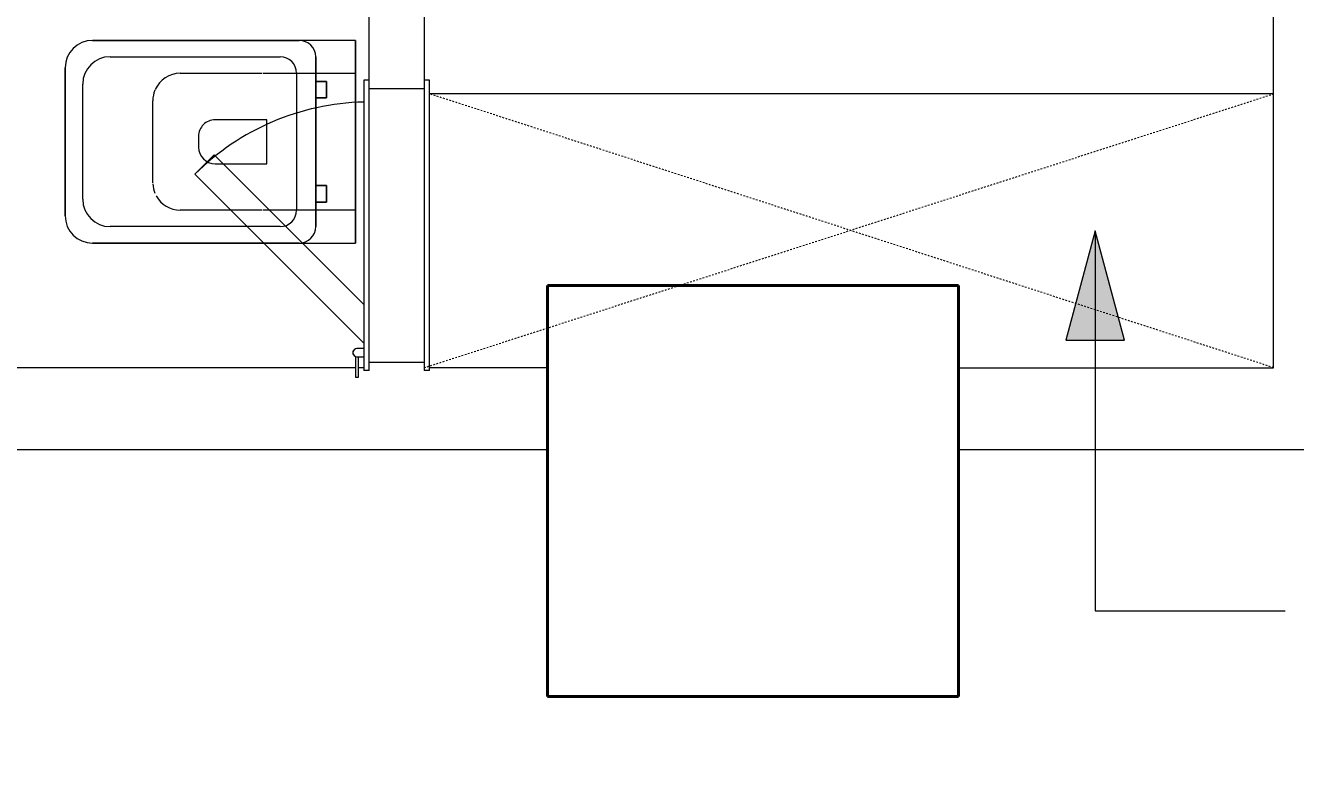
# Model space of a CAD drawing. Header units: millimetres. Extents: x 10569 to 232243, y -25347 to 80743.
# Drawn here: x 39012 to 41329, y 39472 to 40832 of the extents above; entities that cross this region are included whole.
import ezdxf

# ---------------------------------------------------------------- set-up
doc = ezdxf.new("R2010")
doc.units = ezdxf.units.MM
doc.linetypes.add('Dash', pattern=[6, 3, -3])
doc.linetypes.add('Hidden', pattern=[7.14375, 4.7625, -2.38125])
for name, color, linetype, lineweight in [('A-DETL-HDLN', 90, 'Hidden', 9), ('A-DOOR', 31, 'Continuous', 20), ('A-DOOR-FRAM', 31, 'Continuous', 30), ('A-WALL', 113, 'Continuous', 20), ('G-ANNO-TEXT', 231, 'Continuous', 5), ('P-SANR-FIXT', 6, 'Continuous', 9), ('S-COLS', 52, 'Continuous', 20)]:
    doc.layers.add(name, color=color, linetype=linetype, lineweight=lineweight)
doc.styles.add('Swis721 BT_6', font='swiss.ttf', dxfattribs={"width": 0.89, "height": 283.821263})

# ---------------------------------------------------------------- blocks, each defined once
blk = doc.blocks.new('DLN-Access Panel__AP01_ - _AP04a_ 450 x 650 _WH_-16057987-TENDER DRAFT G_F')
at = {"layer": 'A-DOOR', "lineweight": 15}
for p, q in [((-215, 60), (93.2, 368.2)), ((93.2, 368.2), (128.6, 332.8)), ((128.6, 332.8), (-144.3, 60)), ((-239.6, 75), (-277.5, 75)), ((-277.5, 75), (-277.5, 70)), ((-277.5, 70), (-240, 70)), ((-240, 72.5), (-240, 60)), ((-225, 60), (-225, 72.5)), ((-265, 50), (-265, 60)), ((265, 60), (-265, 60)), ((-265, 50), (265, 50)), ((265, 50), (265, 60)), ((-265, -60), (-265, -50)), ((265, -50), (-265, -50)), ((-265, -60), (265, -60)), ((265, -60), (265, -50))]:
    blk.add_line(p, q, dxfattribs=at)
for centre, radius, start, end in [((-225, 50), 450, 1.2921, 45), ((-232.5, 72.5), 7.5, 360, 180), ((-232.5, 72.5), 7.5, 58.3741, 160.5288), ((-232.5, 72.5), 7.5, 60, 120), ((-232.5, 72.5), 7.5, 58.3741, 116.7482)]:
    blk.add_arc(centre, radius, start, end, dxfattribs=at)
at = {"layer": 'A-DOOR-FRAM', "lineweight": 15}
for p, q in [((-250, 50), (-250, -50)), ((250, 50), (250, -50))]:
    blk.add_line(p, q, dxfattribs=at)
blk = doc.blocks.new('DLN_Toilet - DLN_Toilet-V477-TENDER DRAFT G_F')
at = {"layer": 'P-SANR-FIXT'}
for p, q in [((135, 700), (-135, 700)), ((-135, 700), (135, 700)), ((135, 700), (-135, 700)), ((-185, 650), (-185, 272.8)), ((-185, 272.8), (-185, 650)), ((-185, 650), (-185, 272.8)), ((-105, 667.8), (105.2, 667.8)), ((185, 272.8), (185, 650)), ((185, 650), (185, 272.8)), ((185, 272.8), (185, 650)), ((-155, 307.8), (-155, 617.8)), ((155.2, 617.8), (155.2, 307.8)), ((-75, 540), (75, 540)), ((-125, 340.5), (-125, 490)), ((125, 490), (125, 340.6)), ((10, 456.5), (-10, 456.5)), ((-40, 426.5), (-40, 331.7)), ((40, 331.7), (40, 426.5)), ((-125, 277.8), (-125, 338.8)), ((-40, 331.7), (40, 331.7)), ((125, 338.9), (125, 277.9)), ((-185, 272.8), (-185, 170)), ((125.2, 277.8), (-125, 277.8)), ((-125, 242.8), (-125, 277.8)), ((125, 277.9), (125, 242.8)), ((185, 170), (185, 272.8)), ((-155, 242.8), (155, 242.8)), ((-110, 242.8), (-155, 242.8)), ((-125, 170), (-125, 242.8)), ((-80, 242.8), (-110, 242.8)), ((-80, 242.8), (-110, 242.8)), ((-110, 242.8), (-110, 222.8)), ((-110, 222.8), (-110, 242.8)), ((-110, 242.8), (-80, 242.8)), ((-80, 222.8), (-80, 242.8)), ((-80, 242.8), (-80, 222.8)), ((80, 242.8), (-79.4, 242.8)), ((110, 242.8), (80, 242.8)), ((110, 242.8), (80, 242.8)), ((80, 242.8), (80, 222.8)), ((80, 222.8), (80, 242.8)), ((80, 242.8), (110, 242.8)), ((155, 242.8), (110, 242.8)), ((110, 222.8), (110, 242.8)), ((110, 242.8), (110, 222.8)), ((125, 242.8), (125, 170)), ((-110, 222.8), (-80, 222.8)), ((-80, 222.8), (-110, 222.8)), ((80, 222.8), (110, 222.8)), ((110, 222.8), (80, 222.8)), ((-185, 170), (185, 170)), ((-125, 170), (-185, 170)), ((125, 170), (-125, 170)), ((185, 170), (125, 170))]:
    blk.add_line(p, q, dxfattribs=at)
for centre, radius, start, end in [((-135, 650), 50, 90, 180), ((-135, 650), 50, 90, 180), ((-135, 650), 50, 90, 180), ((135, 650), 50, 0, 90), ((135, 650), 50, 0, 90), ((135, 650), 50, 0, 90), ((-105, 617.8), 50, 90, 180), ((105.2, 617.8), 50, 0, 90), ((-75, 490), 50, 118.0175, 180), ((-75, 490), 50, 92.0659, 112.5), ((75, 490), 50, 67.5, 90), ((75, 490), 50, 0, 66.0442), ((-10, 426.5), 30, 90, 180), ((10, 426.5), 30, 360, 90), ((-125, 307.8), 30, 180, 270), ((125.2, 307.8), 30, 270, 0), ((-155, 272.8), 30, 180, 270), ((-155, 272.8), 30, 180, 270), ((155, 272.8), 30, 270, 0), ((155, 272.8), 30, 270, 0)]:
    blk.add_arc(centre, radius, start, end, dxfattribs=at)

msp = doc.modelspace()

# ---------------------------------------------------------------- hatches: boundary and pattern name
at = {"layer": 'G-ANNO-TEXT'}
msp.add_hatch(color=60, dxfattribs=at).paths.add_polyline_path([(40963.88706, 40457.514), (40910.29722, 40257.514), (41017.4769, 40257.514)], flags=0)

# ---------------------------------------------------------------- linework, layer by layer
at = {"layer": 'A-DETL-HDLN', "linetype": 'Dash'}
for p, q in [((39739.29296, 40207.48546), (41289.29296, 40707.48546)), ((41289.29296, 40207.48546), (39749.29296, 40707.48546))]:
    msp.add_line(p, q, dxfattribs=at)
at = {"layer": 'A-WALL'}
for p, q in [((39739.29296, 43382.48546), (39739.29296, 40732.48546)), ((41289.29296, 40207.48546), (41289.29296, 43382.48546)), ((39639.29296, 40732.48546), (39639.29296, 41007.48546)), ((41289.29296, 40707.48546), (39749.29296, 40707.48546)), ((39614.29296, 40207.48546), (37789.29297, 40207.48546)), ((39629.29296, 40207.48546), (39619.29296, 40207.48546)), ((39964.29296, 40207.48546), (39749.29296, 40207.48546)), ((39964.29296, 40207.48546), (39964.29296, 40057.48546)), ((40714.29296, 40207.48546), (41289.29296, 40207.48546)), ((40714.29296, 40207.48546), (40714.29296, 40057.48546)), ((39964.29296, 40057.48546), (37789.29297, 40057.48546)), ((41439.29296, 40057.48546), (40714.29296, 40057.48546))]:
    msp.add_line(p, q, dxfattribs=at)
at = {"layer": 'G-ANNO-TEXT', "color": 60}
for p, q in [((40963.88706, 40457.514), (40910.29722, 40257.514)), ((41017.4769, 40257.514), (40963.88706, 40457.514)), ((40963.88706, 40457.514), (40963.88706, 39763.64582)), ((40910.29722, 40257.514), (41017.4769, 40257.514)), ((40963.88706, 39763.64582), (41310.43824, 39763.64582))]:
    msp.add_line(p, q, dxfattribs=at)
at = {"layer": 'S-COLS', "color": 10, "lineweight": 40}
for p, q in [((40714.29296, 40357.48546), (39964.29296, 40357.48546)), ((39964.29296, 40357.48546), (39964.29296, 39607.48546)), ((40714.29296, 40357.48546), (40714.29296, 39607.48546)), ((39964.29296, 39607.48546), (40714.29296, 39607.48546))]:
    msp.add_line(p, q, dxfattribs=at)

# ---------------------------------------------------------------- block references
at = {"layer": 'A-DOOR', "lineweight": 15, "rotation": 90.00000000000006}
msp.add_blockref('DLN-Access Panel__AP01_ - _AP04a_ 450 x 650 _WH_-16057987-TENDER DRAFT G_F', (39689.29296, 40467.48546), dxfattribs=at)
at = {"layer": 'P-SANR-FIXT', "rotation": 89.9999999999998}
msp.add_blockref('DLN_Toilet - DLN_Toilet-V477-TENDER DRAFT G_F', (39784.29296, 40619.98546), dxfattribs=at)

# ---------------------------------------------------------------- texts
at = {"layer": 'G-ANNO-TEXT', "color": 7, "insert": (39447.85222, 36250.76087), "char_height": 283.8212635, "width": 6048, "attachment_point": 1, "rotation": 47, "line_spacing_factor": 1.00667, "style": 'Swis721 BT_6'}
msp.add_mtext('TOTAL DIST. = 20.433m < 36m', dxfattribs=at)

doc.saveas('drawing.dxf')
